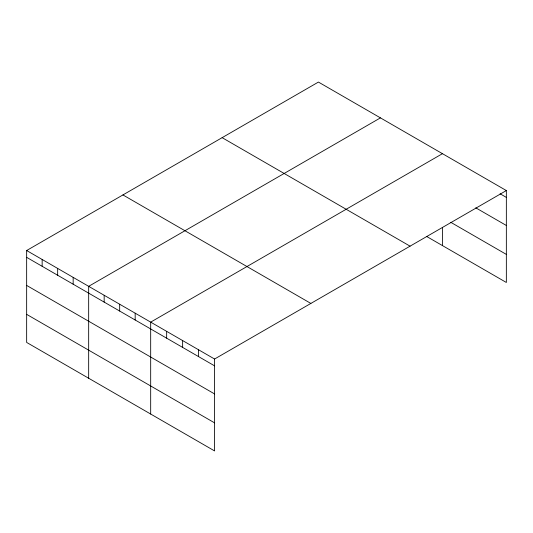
<?xml version="1.0" encoding="UTF-8"?>
<svg xmlns="http://www.w3.org/2000/svg" width="533" height="533" viewBox="0 0 533 533"><rect width="100%" height="100%" fill="white"/><g stroke="black" fill="none" stroke-linecap="round" stroke-linejoin="round"><path stroke-width="0.8" d="M506.35 190.567L318.421 82.069L26.65 250.523L26.65 342.433L214.579 450.931L214.579 359.022L506.35 190.567L506.35 282.477L426.953 236.639M380.435 117.873L88.665 286.328L88.665 378.237M442.457 153.677L150.679 322.132L150.679 414.041M500.101 193.785L506.35 197.39M475.789 207.83L506.35 225.472M450.791 222.321L506.35 254.401M222.134 137.661L410.064 246.159M122.936 194.931L310.866 303.43M26.65 250.523L214.579 359.022M26.65 257.346L214.579 365.845M26.65 285.428L214.579 393.927M26.65 314.357L214.579 422.856M442.457 227.418L442.457 245.586M198.602 349.801L198.602 356.624M182.632 340.58L182.632 347.403M166.656 331.353L166.656 338.182M135.175 313.184L135.175 320.007M119.672 304.23L119.672 311.052M104.168 295.282L104.168 302.104M73.161 277.38L73.161 284.202M57.657 268.425L57.657 275.248M42.154 259.471L42.154 266.3"/></g></svg>
